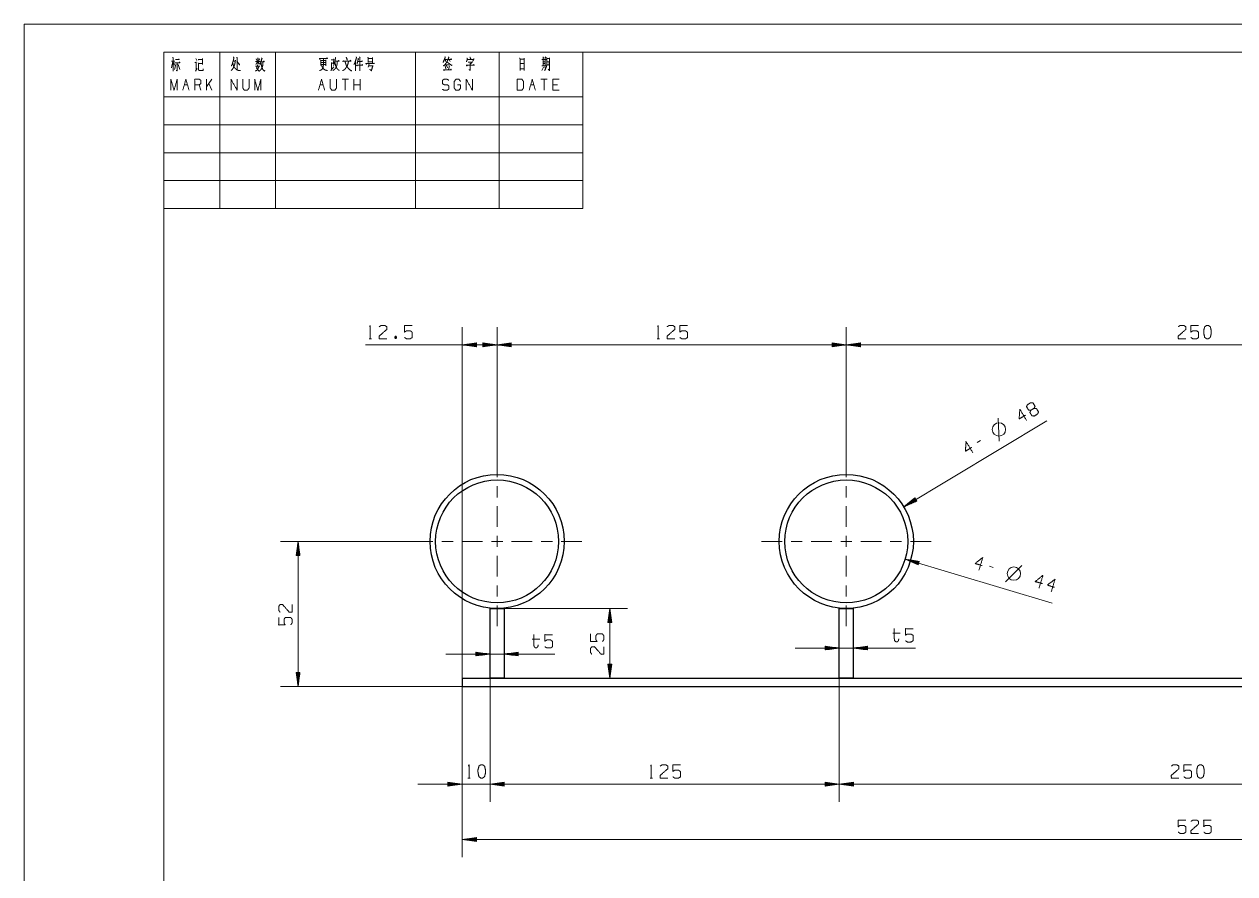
# Model space of a CAD drawing. Header units: millimetres. Extents: x 0 to 420, y 0 to 297.
# Drawn here: x 0 to 216.7, y 144.9 to 297 of the extents above; entities that cross this region are included whole.
import ezdxf

# ---------------------------------------------------------------- set-up
doc = ezdxf.new("R2010")
doc.units = ezdxf.units.MM
doc.layers.add('101', color=7, linetype='Continuous', true_color=0xffffff)

msp = doc.modelspace()

# ---------------------------------------------------------------- linework, layer by layer
at = {"layer": '101', "color": 133, "linetype": 'Continuous', "lineweight": 18}
for p, q in [((0, 297), (0, 0)), ((420, 297), (0, 297)), ((25, 292), (25, 264)), ((25, 292), (100, 292)), ((25, 292), (25, 5)), ((415, 292), (25, 292)), ((25, 292), (100, 292)), ((25, 292), (100, 292)), ((35, 292), (35, 264)), ((45, 292), (45, 264)), ((70, 292), (70, 264)), ((85, 292), (85, 264)), ((100, 292), (100, 264)), ((25, 284), (100, 284)), ((25, 279), (100, 279)), ((25, 274), (100, 274)), ((25, 269), (100, 269)), ((25, 264), (100, 264))]:
    msp.add_line(p, q, dxfattribs=at)
at = {"layer": '101', "color": 72, "linetype": 'Continuous', "lineweight": 18}
for p, q in [((26.36, 290.36), (26.98, 290.36)), ((30.74, 290.88), (30.87, 290.49)), ((37.42, 290.41), (37.77, 290.41)), ((41.53, 290.78), (41.66, 290.49)), ((42.14, 290.82), (41.95, 290.49)), ((53.11, 290.49), (53.99, 290.49)), ((54.01, 290.63), (54.01, 289.56)), ((55.4, 290.82), (55.37, 289.89)), ((61.56, 290.86), (62.32, 290.86)), ((62.33, 291.05), (62.33, 290.09)), ((76.04, 290.67), (76.21, 290.34)), ((93.22, 291.13), (93.33, 290.98)), ((26.57, 290.3), (26.35, 289.18)), ((26.69, 290.14), (26.91, 289.66)), ((27.11, 289.78), (26.88, 288.91)), ((27.56, 289.76), (27.87, 288.87)), ((30.65, 288.62), (30.93, 289.08)), ((31.13, 290.07), (31.22, 289.97)), ((41.4, 289.47), (42.16, 289.47)), ((41.69, 290.2), (41.43, 289.78)), ((41.88, 290.18), (42.11, 289.91)), ((53.1, 289.76), (53.98, 289.76)), ((53.11, 290.14), (53.98, 290.14)), ((55, 290.16), (55, 288.89)), ((55.02, 290.01), (55.35, 290.01)), ((59.27, 290.28), (59.27, 288.65)), ((61.56, 290.28), (62.32, 290.28)), ((61.73, 289.91), (61.56, 289.33)), ((61.6, 289.56), (62.33, 289.56)), ((75.31, 289.52), (75.48, 289.02)), ((75.35, 289.72), (76.07, 289.72)), ((75.6, 289.62), (75.76, 289.2)), ((76.13, 289.56), (75.92, 288.89)), ((92.92, 289.33), (92.65, 288.71)), ((92.86, 289.95), (93.25, 289.95)), ((93.18, 289.37), (93.28, 289.04)), ((93.75, 288.94), (94, 288.69)), ((28.66, 286.17), (29.22, 286.17)), ((31.62, 285.18), (31.34, 286.17)), ((33.59, 287.14), (32.63, 285.78)), ((32.63, 285.18), (32.63, 287.14)), ((33.59, 285.18), (33.04, 286.36)), ((52.94, 286.17), (53.49, 286.17)), ((58.02, 287.14), (56.9, 287.14)), ((57.46, 287.14), (57.46, 285.18)), ((59.02, 285.18), (59.02, 287.14)), ((60.14, 286.17), (59.02, 286.17)), ((60.14, 285.18), (60.14, 287.14)), ((90.65, 286.17), (91.2, 286.17)), ((93.6, 287.14), (92.49, 287.14)), ((93.05, 287.14), (93.05, 285.18)), ((95.45, 286.17), (94.61, 286.17)), ((61.73, 240.69), (62.15, 240.69)), ((66.4, 241.14), (66.56, 240.71)), ((113.27, 240.69), (113.69, 240.69)), ((174.51, 222.34), (174.34, 226.5)), ((171.13, 222.45), (170.55, 222.11)), ((173.4, 199.75), (172.76, 199.95)), ((175.6, 197.18), (178.56, 200.1)), ((90.93, 186.91), (92.26, 186.91)), ((155.46, 187.98), (156.78, 187.98)), ((79.4, 162.04), (79.83, 162.04)), ((112.02, 162.04), (112.44, 162.04))]:
    msp.add_line(p, q, dxfattribs=at)
at = {"layer": '101', "color": 22, "linetype": 'Continuous', "lineweight": 18}
for p, q in [((78.38, 179.91), (78.38, 242.77)), ((84.63, 219.59), (84.63, 242.77)), ((84.63, 219.59), (84.63, 242.77)), ((147.13, 219.59), (147.13, 242.77)), ((147.13, 219.59), (147.13, 242.77)), ((84.63, 239.6), (61.09, 239.6)), ((80.92, 239.93), (78.38, 239.6)), ((78.38, 239.6), (80.92, 239.26)), ((80.92, 239.62), (78.58, 239.62)), ((80.92, 239.57), (78.58, 239.57)), ((80.92, 239.67), (78.96, 239.67)), ((80.92, 239.52), (78.96, 239.52)), ((80.92, 239.72), (79.35, 239.72)), ((80.92, 239.47), (79.35, 239.47)), ((80.92, 239.77), (79.74, 239.77)), ((80.92, 239.42), (79.74, 239.42)), ((80.92, 239.83), (80.12, 239.83)), ((80.92, 239.37), (80.12, 239.37)), ((80.92, 239.88), (80.51, 239.88)), ((80.92, 239.32), (80.51, 239.32)), ((80.92, 239.93), (80.89, 239.93)), ((80.92, 239.93), (80.89, 239.93)), ((80.92, 239.27), (80.89, 239.27)), ((80.92, 239.27), (80.89, 239.27)), ((80.92, 239.26), (80.92, 239.93)), ((84.63, 239.6), (82.09, 239.93)), ((82.09, 239.93), (82.13, 239.93)), ((82.09, 239.93), (82.09, 239.26)), ((82.09, 239.93), (82.13, 239.93)), ((82.09, 239.88), (82.51, 239.88)), ((82.09, 239.83), (82.9, 239.83)), ((82.09, 239.77), (83.28, 239.77)), ((82.09, 239.72), (83.67, 239.72)), ((82.09, 239.67), (84.06, 239.67)), ((82.09, 239.62), (84.44, 239.62)), ((82.09, 239.26), (84.63, 239.6)), ((82.09, 239.57), (84.44, 239.57)), ((82.09, 239.52), (84.06, 239.52)), ((82.09, 239.47), (83.67, 239.47)), ((82.09, 239.42), (83.28, 239.42)), ((82.09, 239.37), (82.9, 239.37)), ((82.09, 239.32), (82.51, 239.32)), ((82.09, 239.27), (82.13, 239.27)), ((82.09, 239.27), (82.13, 239.27)), ((87.17, 239.93), (84.63, 239.6)), ((84.63, 239.6), (87.17, 239.26)), ((84.63, 239.6), (147.13, 239.6)), ((87.17, 239.62), (84.83, 239.62)), ((87.17, 239.57), (84.83, 239.57)), ((87.17, 239.67), (85.21, 239.67)), ((87.17, 239.52), (85.21, 239.52)), ((87.17, 239.72), (85.6, 239.72)), ((87.17, 239.47), (85.6, 239.47)), ((87.17, 239.77), (85.99, 239.77)), ((87.17, 239.42), (85.99, 239.42)), ((87.17, 239.83), (86.37, 239.83)), ((87.17, 239.37), (86.37, 239.37)), ((87.17, 239.88), (86.76, 239.88)), ((87.17, 239.32), (86.76, 239.32)), ((87.17, 239.93), (87.14, 239.93)), ((87.17, 239.93), (87.14, 239.93)), ((87.17, 239.27), (87.14, 239.27)), ((87.17, 239.27), (87.14, 239.27)), ((87.17, 239.26), (87.17, 239.93)), ((144.59, 239.93), (144.59, 239.26)), ((144.59, 239.93), (144.63, 239.93)), ((144.59, 239.93), (144.63, 239.93)), ((147.13, 239.6), (144.59, 239.93)), ((144.59, 239.88), (145.01, 239.88)), ((144.59, 239.83), (145.4, 239.83)), ((144.59, 239.77), (145.78, 239.77)), ((144.59, 239.72), (146.17, 239.72)), ((144.59, 239.67), (146.56, 239.67)), ((144.59, 239.62), (146.94, 239.62)), ((144.59, 239.26), (147.13, 239.6)), ((144.59, 239.57), (146.94, 239.57)), ((144.59, 239.52), (146.56, 239.52)), ((144.59, 239.47), (146.17, 239.47)), ((144.59, 239.42), (145.78, 239.42)), ((144.59, 239.37), (145.4, 239.37)), ((144.59, 239.32), (145.01, 239.32)), ((144.59, 239.27), (144.63, 239.27)), ((144.59, 239.27), (144.63, 239.27)), ((149.67, 239.93), (147.13, 239.6)), ((147.13, 239.6), (272.13, 239.6)), ((147.13, 239.6), (149.67, 239.26)), ((149.67, 239.62), (147.33, 239.62)), ((149.67, 239.57), (147.33, 239.57)), ((149.67, 239.67), (147.71, 239.67)), ((149.67, 239.52), (147.71, 239.52)), ((149.67, 239.72), (148.1, 239.72)), ((149.67, 239.47), (148.1, 239.47)), ((149.67, 239.77), (148.49, 239.77)), ((149.67, 239.42), (148.49, 239.42)), ((149.67, 239.83), (148.87, 239.83)), ((149.67, 239.37), (148.87, 239.37)), ((149.67, 239.88), (149.26, 239.88)), ((149.67, 239.32), (149.26, 239.32)), ((149.67, 239.93), (149.64, 239.93)), ((149.67, 239.93), (149.64, 239.93)), ((149.67, 239.27), (149.64, 239.27)), ((149.67, 239.27), (149.64, 239.27)), ((149.67, 239.26), (149.67, 239.93)), ((157.42, 210.6), (183, 225.99)), ((159.42, 212.2), (157.42, 210.6)), ((157.42, 210.6), (159.77, 211.62)), ((159.58, 211.93), (157.57, 210.72)), ((159.61, 211.89), (157.6, 210.68)), ((159.55, 211.97), (157.87, 210.96)), ((159.63, 211.84), (157.95, 210.83)), ((159.53, 212.02), (158.18, 211.21)), ((159.66, 211.8), (158.31, 210.99)), ((159.5, 212.06), (158.48, 211.45)), ((159.69, 211.76), (158.67, 211.14)), ((159.48, 212.1), (158.79, 211.69)), ((159.71, 211.71), (159.02, 211.3)), ((159.45, 212.15), (159.09, 211.93)), ((159.74, 211.67), (159.38, 211.45)), ((159.42, 212.19), (159.4, 212.18)), ((159.42, 212.19), (159.4, 212.18)), ((159.77, 211.62), (159.42, 212.2)), ((159.76, 211.63), (159.74, 211.61)), ((159.76, 211.63), (159.74, 211.61)), ((69.46, 204.41), (45.84, 204.41)), ((49.02, 204.41), (48.69, 201.87)), ((48.94, 201.87), (48.94, 203.83)), ((48.99, 201.87), (48.99, 204.22)), ((49.02, 178.41), (49.02, 204.41)), ((49.35, 201.87), (49.02, 204.41)), ((49.05, 201.87), (49.05, 204.22)), ((49.1, 201.87), (49.1, 203.83)), ((48.69, 201.87), (48.69, 201.9)), ((48.69, 201.87), (48.69, 201.9)), ((48.69, 201.87), (49.35, 201.87)), ((48.74, 201.87), (48.74, 202.29)), ((48.79, 201.87), (48.79, 202.68)), ((48.84, 201.87), (48.84, 203.06)), ((48.89, 201.87), (48.89, 203.45)), ((49.15, 201.87), (49.15, 203.45)), ((49.2, 201.87), (49.2, 203.06)), ((49.25, 201.87), (49.25, 202.68)), ((49.3, 201.87), (49.3, 202.29)), ((49.35, 201.87), (49.35, 201.9)), ((49.35, 201.87), (49.35, 201.9)), ((157.67, 201.25), (160.01, 200.2)), ((160.2, 200.84), (157.67, 201.25)), ((157.67, 201.25), (184, 193.35)), ((160.1, 200.5), (157.85, 201.17)), ((160.11, 200.55), (157.86, 201.22)), ((160.08, 200.45), (158.2, 201.01)), ((160.13, 200.59), (158.25, 201.16)), ((160.07, 200.4), (158.56, 200.85)), ((160.14, 200.64), (158.63, 201.1)), ((160.05, 200.35), (158.91, 200.69)), ((160.15, 200.69), (159.02, 201.03)), ((160.04, 200.3), (159.27, 200.53)), ((160.17, 200.74), (159.4, 200.97)), ((160.02, 200.25), (159.62, 200.37)), ((160.18, 200.79), (159.78, 200.91)), ((160.01, 200.2), (159.98, 200.21)), ((160.01, 200.2), (159.98, 200.21)), ((160.01, 200.2), (160.2, 200.84)), ((160.2, 200.84), (160.17, 200.85)), ((160.2, 200.84), (160.17, 200.85)), ((85.88, 192.41), (107.99, 192.41)), ((104.82, 192.41), (104.48, 189.87)), ((104.59, 189.87), (104.59, 190.68)), ((104.64, 189.87), (104.64, 191.06)), ((104.69, 189.87), (104.69, 191.45)), ((104.74, 189.87), (104.74, 191.83)), ((104.79, 189.87), (104.79, 192.22)), ((104.82, 179.91), (104.82, 192.41)), ((105.15, 189.87), (104.82, 192.41)), ((104.84, 189.87), (104.84, 192.22)), ((104.89, 189.87), (104.89, 191.83)), ((104.94, 189.87), (104.94, 191.45)), ((104.99, 189.87), (104.99, 191.06)), ((105.04, 189.87), (105.04, 190.68)), ((104.48, 189.87), (105.15, 189.87)), ((104.49, 189.87), (104.49, 189.9)), ((104.49, 189.87), (104.49, 189.9)), ((104.54, 189.87), (104.54, 190.29)), ((105.09, 189.87), (105.09, 190.29)), ((105.15, 189.87), (105.15, 189.9)), ((105.15, 189.87), (105.15, 189.9)), ((94.99, 184.25), (75.45, 184.25)), ((80.84, 184.58), (80.84, 183.91)), ((80.84, 184.58), (80.88, 184.58)), ((83.38, 184.25), (80.84, 184.58)), ((80.84, 184.58), (80.88, 184.58)), ((80.84, 184.53), (81.26, 184.53)), ((80.84, 184.47), (81.65, 184.47)), ((80.84, 184.42), (82.03, 184.42)), ((80.84, 184.37), (82.42, 184.37)), ((80.84, 184.32), (82.81, 184.32)), ((80.84, 184.27), (83.19, 184.27)), ((80.84, 183.91), (83.38, 184.25)), ((80.84, 184.22), (83.19, 184.22)), ((80.84, 184.17), (82.81, 184.17)), ((88.42, 184.58), (85.88, 184.25)), ((85.88, 184.25), (88.42, 183.91)), ((88.42, 184.27), (86.08, 184.27)), ((88.42, 184.22), (86.08, 184.22)), ((88.42, 184.32), (86.46, 184.32)), ((88.42, 184.17), (86.46, 184.17)), ((88.42, 184.37), (86.85, 184.37)), ((88.42, 184.42), (87.24, 184.42)), ((88.42, 184.47), (87.62, 184.47)), ((88.42, 184.53), (88.01, 184.53)), ((88.42, 184.58), (88.39, 184.58)), ((88.42, 184.58), (88.39, 184.58)), ((88.42, 183.91), (88.42, 184.58)), ((159.52, 185.31), (137.95, 185.31)), ((143.34, 185.64), (143.38, 185.64)), ((143.34, 185.64), (143.38, 185.64)), ((143.34, 185.64), (143.34, 184.97)), ((145.88, 185.31), (143.34, 185.64)), ((143.34, 185.59), (143.76, 185.59)), ((143.34, 185.54), (144.15, 185.54)), ((143.34, 185.49), (144.53, 185.49)), ((143.34, 185.44), (144.92, 185.44)), ((143.34, 185.39), (145.31, 185.39)), ((143.34, 185.33), (145.69, 185.33)), ((143.34, 184.97), (145.88, 185.31)), ((143.34, 185.28), (145.69, 185.28)), ((143.34, 185.23), (145.31, 185.23)), ((143.34, 185.18), (144.92, 185.18)), ((143.34, 185.13), (144.53, 185.13)), ((143.34, 185.08), (144.15, 185.08)), ((143.34, 185.03), (143.76, 185.03)), ((143.34, 184.98), (143.38, 184.98)), ((143.34, 184.98), (143.38, 184.98)), ((150.92, 185.64), (148.38, 185.31)), ((148.38, 185.31), (150.92, 184.97)), ((150.92, 185.33), (148.58, 185.33)), ((150.92, 185.28), (148.58, 185.28)), ((150.92, 185.39), (148.96, 185.39)), ((150.92, 185.23), (148.96, 185.23)), ((150.92, 185.44), (149.35, 185.44)), ((150.92, 185.18), (149.35, 185.18)), ((150.92, 185.49), (149.74, 185.49)), ((150.92, 185.13), (149.74, 185.13)), ((150.92, 185.54), (150.12, 185.54)), ((150.92, 185.08), (150.12, 185.08)), ((150.92, 185.59), (150.51, 185.59)), ((150.92, 185.03), (150.51, 185.03)), ((150.92, 185.64), (150.89, 185.64)), ((150.92, 185.64), (150.89, 185.64)), ((150.92, 184.98), (150.89, 184.98)), ((150.92, 184.98), (150.89, 184.98)), ((150.92, 184.97), (150.92, 185.64)), ((80.84, 184.12), (82.42, 184.12)), ((80.84, 184.07), (82.03, 184.07)), ((80.84, 184.02), (81.65, 184.02)), ((80.84, 183.97), (81.26, 183.97)), ((80.84, 183.92), (80.88, 183.92)), ((80.84, 183.92), (80.88, 183.92)), ((88.42, 184.12), (86.85, 184.12)), ((88.42, 184.07), (87.24, 184.07)), ((88.42, 184.02), (87.62, 184.02)), ((88.42, 183.97), (88.01, 183.97)), ((88.42, 183.92), (88.39, 183.92)), ((88.42, 183.92), (88.39, 183.92)), ((105.15, 182.45), (104.48, 182.45)), ((104.48, 182.45), (104.82, 179.91)), ((104.49, 182.45), (104.49, 182.42)), ((104.49, 182.45), (104.49, 182.42)), ((104.54, 182.45), (104.54, 182.03)), ((104.59, 182.45), (104.59, 181.65)), ((104.64, 182.45), (104.64, 181.26)), ((104.69, 182.45), (104.69, 180.88)), ((104.74, 182.45), (104.74, 180.49)), ((104.79, 182.45), (104.79, 180.11)), ((104.82, 179.91), (105.15, 182.45)), ((104.84, 182.45), (104.84, 180.11)), ((104.89, 182.45), (104.89, 180.49)), ((104.94, 182.45), (104.94, 180.88)), ((104.99, 182.45), (104.99, 181.26)), ((105.04, 182.45), (105.04, 181.65)), ((105.09, 182.45), (105.09, 182.03)), ((105.15, 182.45), (105.15, 182.42)), ((105.15, 182.45), (105.15, 182.42)), ((48.69, 180.95), (49.02, 178.41)), ((49.35, 180.95), (48.69, 180.95)), ((48.69, 180.95), (48.69, 180.92)), ((48.69, 180.95), (48.69, 180.92)), ((48.74, 180.95), (48.74, 180.53)), ((48.79, 180.95), (48.79, 180.15)), ((48.84, 180.95), (48.84, 179.76)), ((48.89, 180.95), (48.89, 179.38)), ((48.94, 180.95), (48.94, 178.99)), ((48.99, 180.95), (48.99, 178.61)), ((49.02, 178.41), (49.35, 180.95)), ((49.05, 180.95), (49.05, 178.61)), ((49.1, 180.95), (49.1, 178.99)), ((49.15, 180.95), (49.15, 179.38)), ((49.2, 180.95), (49.2, 179.76)), ((49.25, 180.95), (49.25, 180.15)), ((49.3, 180.95), (49.3, 180.53)), ((49.35, 180.95), (49.35, 180.92)), ((49.35, 180.95), (49.35, 180.92)), ((83.38, 179.91), (83.38, 157.77)), ((83.38, 179.91), (83.38, 157.77)), ((85.88, 179.91), (107.99, 179.91)), ((145.88, 179.91), (145.88, 157.77)), ((145.88, 179.91), (145.88, 157.77)), ((78.38, 178.41), (45.84, 178.41)), ((78.38, 178.41), (78.38, 147.87)), ((78.38, 178.41), (78.38, 157.77)), ((70.45, 160.94), (91.32, 160.94)), ((75.84, 161.28), (75.84, 160.61)), ((78.38, 160.94), (75.84, 161.28)), ((75.84, 161.27), (75.88, 161.27)), ((75.84, 161.27), (75.88, 161.27)), ((75.84, 161.22), (76.26, 161.22)), ((75.84, 161.17), (76.65, 161.17)), ((75.84, 161.12), (77.03, 161.12)), ((75.84, 161.07), (77.42, 161.07)), ((75.84, 161.02), (77.81, 161.02)), ((75.84, 160.97), (78.19, 160.97)), ((75.84, 160.61), (78.38, 160.94)), ((75.84, 160.92), (78.19, 160.92)), ((75.84, 160.87), (77.81, 160.87)), ((75.84, 160.82), (77.42, 160.82)), ((75.84, 160.77), (77.03, 160.77)), ((75.84, 160.72), (76.65, 160.72)), ((75.84, 160.66), (76.26, 160.66)), ((75.84, 160.61), (75.88, 160.61)), ((75.84, 160.61), (75.88, 160.61)), ((85.92, 161.28), (83.38, 160.94)), ((85.92, 161.28), (83.38, 160.94)), ((83.38, 160.94), (85.92, 160.61)), ((145.88, 160.94), (83.38, 160.94)), ((83.38, 160.94), (85.92, 160.61)), ((85.92, 160.97), (83.58, 160.97)), ((85.92, 160.97), (83.58, 160.97)), ((85.92, 160.92), (83.58, 160.92)), ((85.92, 160.92), (83.58, 160.92)), ((85.92, 161.02), (83.96, 161.02)), ((85.92, 161.02), (83.96, 161.02)), ((85.92, 160.87), (83.96, 160.87)), ((85.92, 160.87), (83.96, 160.87)), ((85.92, 161.07), (84.35, 161.07)), ((85.92, 161.07), (84.35, 161.07)), ((85.92, 160.82), (84.35, 160.82)), ((85.92, 160.82), (84.35, 160.82)), ((85.92, 161.12), (84.74, 161.12)), ((85.92, 161.12), (84.74, 161.12)), ((85.92, 160.77), (84.74, 160.77)), ((85.92, 160.77), (84.74, 160.77)), ((85.92, 161.17), (85.12, 161.17)), ((85.92, 161.17), (85.12, 161.17)), ((85.92, 160.72), (85.12, 160.72)), ((85.92, 160.72), (85.12, 160.72)), ((85.92, 161.22), (85.51, 161.22)), ((85.92, 161.22), (85.51, 161.22)), ((85.92, 160.66), (85.51, 160.66)), ((85.92, 160.66), (85.51, 160.66)), ((85.92, 161.27), (85.89, 161.27)), ((85.92, 161.27), (85.89, 161.27)), ((85.92, 161.27), (85.89, 161.27)), ((85.92, 161.27), (85.89, 161.27)), ((85.92, 160.61), (85.89, 160.61)), ((85.92, 160.61), (85.89, 160.61)), ((85.92, 160.61), (85.89, 160.61)), ((85.92, 160.61), (85.89, 160.61)), ((85.92, 160.61), (85.92, 161.28)), ((85.92, 160.61), (85.92, 161.28)), ((143.34, 161.28), (143.34, 160.61)), ((145.88, 160.94), (143.34, 161.28)), ((143.34, 161.27), (143.38, 161.27)), ((143.34, 161.27), (143.38, 161.27)), ((143.34, 161.22), (143.76, 161.22)), ((143.34, 161.17), (144.15, 161.17)), ((143.34, 161.12), (144.53, 161.12)), ((143.34, 161.07), (144.92, 161.07)), ((143.34, 161.02), (145.31, 161.02)), ((143.34, 160.97), (145.69, 160.97)), ((143.34, 160.61), (145.88, 160.94)), ((143.34, 160.92), (145.69, 160.92)), ((143.34, 160.87), (145.31, 160.87)), ((143.34, 160.82), (144.92, 160.82)), ((143.34, 160.77), (144.53, 160.77)), ((143.34, 160.72), (144.15, 160.72)), ((143.34, 160.66), (143.76, 160.66)), ((143.34, 160.61), (143.38, 160.61)), ((143.34, 160.61), (143.38, 160.61)), ((148.42, 161.28), (145.88, 160.94)), ((145.88, 160.94), (148.42, 160.61)), ((270.88, 160.94), (145.88, 160.94)), ((148.42, 160.97), (146.08, 160.97)), ((148.42, 160.92), (146.08, 160.92)), ((148.42, 161.02), (146.46, 161.02)), ((148.42, 160.87), (146.46, 160.87)), ((148.42, 161.07), (146.85, 161.07)), ((148.42, 160.82), (146.85, 160.82)), ((148.42, 161.12), (147.24, 161.12)), ((148.42, 160.77), (147.24, 160.77)), ((148.42, 161.17), (147.62, 161.17)), ((148.42, 160.72), (147.62, 160.72)), ((148.42, 161.22), (148.01, 161.22)), ((148.42, 160.66), (148.01, 160.66)), ((148.42, 161.27), (148.39, 161.27)), ((148.42, 161.27), (148.39, 161.27)), ((148.42, 160.61), (148.39, 160.61)), ((148.42, 160.61), (148.39, 160.61)), ((148.42, 160.61), (148.42, 161.28)), ((80.92, 151.38), (78.38, 151.05)), ((78.38, 151.05), (340.89, 151.05)), ((78.38, 151.05), (80.92, 150.71)), ((80.92, 151.07), (78.58, 151.07)), ((80.92, 151.02), (78.58, 151.02)), ((80.92, 151.12), (78.96, 151.12)), ((80.92, 150.97), (78.96, 150.97)), ((80.92, 151.18), (79.35, 151.18)), ((80.92, 150.92), (79.35, 150.92)), ((80.92, 151.23), (79.74, 151.23)), ((80.92, 150.87), (79.74, 150.87)), ((80.92, 151.28), (80.12, 151.28)), ((80.92, 150.82), (80.12, 150.82)), ((80.92, 151.33), (80.51, 151.33)), ((80.92, 150.77), (80.51, 150.77)), ((80.92, 151.38), (80.89, 151.38)), ((80.92, 151.38), (80.89, 151.38)), ((80.92, 150.72), (80.89, 150.72)), ((80.92, 150.72), (80.89, 150.72)), ((80.92, 150.71), (80.92, 151.38))]:
    msp.add_line(p, q, dxfattribs=at)
at = {"layer": '101', "color": 151, "linetype": 'Continuous', "lineweight": 18}
for p, q in [((84.63, 215.89), (84.63, 219.59)), ((147.13, 215.89), (147.13, 219.59)), ((84.63, 212.29), (84.63, 214.3)), ((147.13, 212.29), (147.13, 214.3)), ((84.63, 207), (84.63, 210.7)), ((147.13, 207), (147.13, 210.7)), ((73.16, 204.41), (69.46, 204.41)), ((76.76, 204.41), (74.75, 204.41)), ((82.04, 204.41), (78.34, 204.41)), ((83.63, 204.41), (85.64, 204.41)), ((84.63, 203.41), (84.63, 205.42)), ((87.23, 204.41), (90.93, 204.41)), ((92.51, 204.41), (94.52, 204.41)), ((96.11, 204.41), (99.81, 204.41)), ((135.66, 204.41), (131.96, 204.41)), ((139.26, 204.41), (137.25, 204.41)), ((144.54, 204.41), (140.84, 204.41)), ((146.13, 204.41), (148.14, 204.41)), ((147.13, 203.41), (147.13, 205.42)), ((149.73, 204.41), (153.43, 204.41)), ((155.01, 204.41), (157.02, 204.41)), ((158.61, 204.41), (162.31, 204.41)), ((84.63, 201.82), (84.63, 198.12)), ((147.13, 201.82), (147.13, 198.12)), ((84.63, 196.53), (84.63, 194.53)), ((147.13, 196.53), (147.13, 194.53)), ((84.63, 192.94), (84.63, 189.24)), ((147.13, 192.94), (147.13, 189.24))]:
    msp.add_line(p, q, dxfattribs=at)
at = {"layer": '101', "color": 163, "linetype": 'Continuous', "lineweight": 25}
for p, q in [((83.38, 192.41), (85.88, 192.41)), ((83.38, 179.91), (83.38, 192.41)), ((85.88, 192.41), (85.88, 179.91)), ((145.88, 192.41), (148.38, 192.41)), ((145.88, 179.91), (145.88, 192.41)), ((148.38, 192.41), (148.38, 179.91)), ((78.38, 179.91), (340.89, 179.91)), ((78.38, 179.91), (78.38, 178.41)), ((85.88, 179.91), (83.38, 179.91)), ((148.38, 179.91), (145.88, 179.91)), ((78.38, 178.41), (340.89, 178.41))]:
    msp.add_line(p, q, dxfattribs=at)
at = {"layer": '101', "color": 72, "linetype": 'Continuous', "lineweight": 18}
for centre in [(174.45, 224.45), (177.12, 198.64)]:
    msp.add_circle(centre, 1.2, dxfattribs=at)
at = {"layer": '101', "color": 163, "linetype": 'Continuous', "lineweight": 25}
for centre, radius in [((84.63, 204.41), 12), ((84.63, 204.41), 11), ((147.13, 204.41), 12), ((147.13, 204.41), 11)]:
    msp.add_circle(centre, radius, dxfattribs=at)
at = {"layer": '101', "color": 72, "linetype": 'Continuous', "lineweight": 18}
for points, knots in [([(26.57, 291.07), (26.67, 290.94), (26.67, 288.6)], [0, 0, 0.064393, 1, 1]), ([(27.1, 290.69), (27.73, 290.69), (27.68, 290.82), (27.64, 290.74)], [0, 0, 0.736257, 0.890366, 1, 1]), ([(31.28, 290.69), (31.21, 290.63), (31.15, 290.69), (31.88, 290.69), (31.88, 290.88), (31.88, 289.78), (31.88, 289.97), (31.22, 289.97), (31.22, 288.83), (31.24, 288.75), (31.35, 288.71), (32.04, 288.71), (32.04, 289.02)], [0, 0, 0.017819, 0.033666, 0.169515, 0.204099, 0.407776, 0.442364, 0.564628, 0.775991, 0.791603, 0.814658, 0.942357, 1, 1]), ([(37.8, 290.55), (37.71, 289.95), (37.65, 289.76), (37.62, 289.62), (37.53, 289.47), (37.46, 289.31), (37.42, 289.18), (37.31, 289.02), (37.23, 288.89), (37.04, 288.71)], [0, 0, 0.296659, 0.392137, 0.46442, 0.547267, 0.635799, 0.700206, 0.795426, 0.869797, 1, 1]), ([(37.46, 291.13), (37.53, 290.94), (37.46, 290.67), (37.43, 290.53), (37.37, 290.34), (37.31, 290.14), (37.26, 289.95), (37.21, 289.78), (37.14, 289.66), (37.05, 289.52)], [0, 0, 0.116545, 0.278927, 0.365002, 0.478708, 0.603961, 0.717668, 0.817418, 0.901357, 1, 1]), ([(38.05, 291.11), (38.1, 290.96), (38.1, 288.87)], [0, 0, 0.06955, 1, 1]), ([(38.08, 290.38), (38.56, 289.72), (38.56, 289.91)], [0, 0, 0.814818, 1, 1]), ([(41.73, 290.94), (41.86, 290.88), (41.81, 290.92), (41.81, 289.76), (41.81, 290.3), (41.4, 290.3), (42.22, 290.3)], [0, 0, 0.046318, 0.069123, 0.437816, 0.608997, 0.739331, 1, 1]), ([(42.46, 290.96), (42.6, 290.82), (42.55, 290.86), (42.22, 289.8)], [0, 0, 0.143537, 0.187773, 1, 1]), ([(42.44, 290.28), (42.93, 290.28), (42.9, 290.45), (42.85, 290.34)], [0, 0, 0.634119, 0.848445, 1, 1]), ([(52.91, 290.86), (52.88, 290.76), (52.79, 290.88), (54.27, 290.88), (54.2, 290.98), (54.14, 290.88)], [0, 0, 0.054227, 0.130909, 0.87613, 0.940043, 1, 1]), ([(53.57, 290.88), (53.57, 289.72), (53.52, 289.58), (53.51, 289.41), (53.45, 289.2), (53.38, 289.04), (53.29, 288.91), (53.16, 288.81), (53.03, 288.75), (52.82, 288.73)], [0, 0, 0.455623, 0.515134, 0.580482, 0.665033, 0.736192, 0.79598, 0.861823, 0.919058, 1, 1]), ([(53.01, 290.63), (53.1, 290.49), (53.1, 289.58)], [0, 0, 0.156848, 1, 1]), ([(55.06, 290.65), (54.99, 290.57), (54.93, 290.65), (55.37, 290.65)], [0, 0, 0.169755, 0.325542, 1, 1]), ([(56.04, 290.36), (56.03, 290.16), (56, 289.95), (55.97, 289.72), (55.91, 289.52), (55.84, 289.33), (55.75, 289.18), (55.65, 289.02), (55.54, 288.91), (55.41, 288.81), (55.21, 288.71)], [0, 0, 0.105429, 0.211651, 0.328282, 0.437572, 0.539265, 0.625346, 0.724284, 0.79827, 0.883378, 1, 1]), ([(55.67, 291.05), (55.72, 290.96), (55.63, 290.41), (55.51, 289.99), (55.47, 289.85), (55.35, 289.62)], [0, 0, 0.062603, 0.440485, 0.727862, 0.828992, 1, 1]), ([(55.67, 290.38), (56.38, 290.38), (56.29, 290.49), (56.17, 290.36)], [0, 0, 0.696293, 0.830826, 1, 1]), ([(57.14, 290.45), (57.05, 290.34), (57.01, 290.38), (58.48, 290.38), (58.38, 290.55), (58.28, 290.41)], [0, 0, 0.066333, 0.095822, 0.818123, 0.913284, 1, 1]), ([(58.04, 290.41), (57.97, 290.01), (57.83, 289.6), (57.56, 289.16), (57.33, 288.87), (56.99, 288.69)], [0, 0, 0.190069, 0.398701, 0.640199, 0.817216, 1, 1]), ([(57.64, 291.07), (57.81, 290.65), (57.83, 290.76), (57.75, 290.55)], [0, 0, 0.581176, 0.716263, 1, 1]), ([(59.43, 291.13), (59.46, 290.98), (59.26, 290.34), (59.19, 290.09), (59.1, 289.95), (59, 289.76)], [0, 0, 0.101083, 0.561706, 0.738774, 0.854629, 1, 1]), ([(59.74, 290.92), (59.84, 290.69), (59.79, 290.78), (59.58, 289.91)], [0, 0, 0.200658, 0.282145, 1, 1]), ([(59.68, 290.3), (60.5, 290.3), (60.44, 290.45), (60.37, 290.3)], [0, 0, 0.720068, 0.857376, 1, 1]), ([(60.01, 291.13), (60.12, 290.98), (60.06, 291.05), (60.06, 288.65)], [0, 0, 0.069697, 0.101625, 1, 1]), ([(61.5, 291.07), (61.57, 290.98), (61.57, 290.14)], [0, 0, 0.115189, 1, 1]), ([(75.94, 291.15), (76.05, 291.03), (76.01, 291.05), (75.72, 290.38), (75.58, 290.14), (75.44, 289.95), (75.28, 289.72), (74.96, 289.52)], [0, 0, 0.080396, 0.103261, 0.444362, 0.576789, 0.688375, 0.819716, 1, 1]), ([(75.29, 291.17), (75.39, 291.03), (75.37, 291.07), (74.97, 290.16), (75.2, 290.69), (75.72, 290.69), (75.31, 290.69), (75.45, 290.34)], [0, 0, 0.057042, 0.07334, 0.392466, 0.581127, 0.745774, 0.87749, 1, 1]), ([(75.89, 290.69), (76.48, 290.69), (76.4, 290.84), (76.33, 290.74)], [0, 0, 0.669422, 0.855054, 1, 1]), ([(79.24, 290.92), (79.36, 290.69), (79.33, 290.78), (79.15, 290.28)], [0, 0, 0.294025, 0.394866, 1, 1]), ([(79.32, 290.67), (80.43, 290.67), (80.5, 290.84), (80.28, 290.36)], [0, 0, 0.611939, 0.711554, 1, 1]), ([(79.77, 291.11), (79.89, 290.82), (79.93, 290.86), (79.89, 290.76)], [0, 0, 0.644011, 0.768354, 1, 1]), ([(88.67, 290.94), (88.75, 290.78), (88.75, 288.69), (88.75, 289.02), (89.45, 289.02), (89.45, 288.71), (89.45, 290.88), (89.45, 290.76), (88.76, 290.76), (88.76, 289.95), (89.46, 289.95)], [0, 0, 0.022322, 0.280074, 0.320905, 0.407511, 0.44579, 0.713751, 0.729062, 0.813864, 0.913394, 1, 1]), ([(92.86, 291.13), (92.97, 290.98), (92.9, 291.07), (92.9, 289.56), (92.62, 289.56), (93.47, 289.56), (93.25, 289.56), (93.25, 291.07), (93.25, 290.67), (92.64, 290.67), (93.43, 290.67), (93.25, 290.67), (93.25, 290.26), (92.87, 290.26)], [0, 0, 0.025061, 0.039924, 0.243199, 0.280605, 0.39479, 0.42432, 0.627595, 0.680502, 0.763188, 0.869498, 0.893122, 0.948813, 1, 1]), ([(93.49, 291.03), (93.53, 290.88), (93.53, 289.7), (93.47, 289.43), (93.34, 289.12), (93.25, 288.87), (93.14, 288.69)], [0, 0, 0.062372, 0.548434, 0.661879, 0.800828, 0.909362, 1, 1]), ([(93.53, 290.86), (94, 290.86), (94, 290.98), (94, 288.62), (94, 290.28), (93.56, 290.28), (93.97, 290.28), (93.97, 289.7), (93.56, 289.7)], [0, 0, 0.072646, 0.091913, 0.457973, 0.714856, 0.782961, 0.846526, 0.936435, 1, 1]), ([(26.92, 290.07), (27.87, 290.07), (27.81, 290.24), (27.74, 290.09)], [0, 0, 0.737857, 0.874089, 1, 1]), ([(27.36, 290.07), (27.36, 288.65), (27.2, 288.73)], [0, 0, 0.887515, 1, 1]), ([(30.55, 290.14), (30.8, 290.14), (30.8, 290.26), (30.8, 288.81)], [0, 0, 0.136549, 0.204721, 1, 1]), ([(37.31, 290.01), (37.37, 289.87), (37.42, 289.7), (37.45, 289.56), (37.59, 289.27), (37.67, 289.18), (37.87, 288.98), (37.99, 288.87), (38.13, 288.79), (38.34, 288.73), (38.53, 288.73), (38.68, 288.71)], [0, 0, 0.075191, 0.157626, 0.228751, 0.384956, 0.438117, 0.578248, 0.65344, 0.734339, 0.837348, 0.928887, 1, 1]), ([(42.01, 289.41), (41.89, 289.16), (41.82, 288.98), (41.69, 288.79), (41.56, 288.69), (41.34, 288.65)], [0, 0, 0.251055, 0.434029, 0.64262, 0.795766, 1, 1]), ([(41.76, 289.68), (41.59, 289.1), (42.03, 288.62)], [0, 0, 0.483237, 1, 1]), ([(42.73, 290.2), (42.73, 289.95), (42.7, 289.68), (42.63, 289.39), (42.51, 289.1), (42.38, 288.89), (42.23, 288.71), (42.03, 288.58)], [0, 0, 0.134106, 0.280228, 0.441583, 0.610314, 0.742762, 0.870657, 1, 1]), ([(42.38, 290.01), (42.42, 289.8), (42.46, 289.56), (42.55, 289.27), (42.67, 288.98), (42.8, 288.75), (42.99, 288.6), (43.04, 288.75)], [0, 0, 0.122124, 0.267694, 0.442444, 0.622807, 0.774615, 0.912625, 1, 1]), ([(53.22, 289.6), (53.29, 289.43), (53.38, 289.29), (53.48, 289.16), (53.55, 289.04), (53.63, 288.94), (53.76, 288.87), (53.9, 288.79), (54.07, 288.75), (54.26, 288.71)], [0, 0, 0.124249, 0.240531, 0.35103, 0.449957, 0.536949, 0.636896, 0.752292, 0.866372, 1, 1]), ([(55.03, 288.89), (54.94, 288.71), (54.88, 288.73), (55.41, 289.37)], [0, 0, 0.187521, 0.244051, 1, 1]), ([(55.62, 290.18), (55.65, 289.99), (55.69, 289.8), (55.72, 289.6), (55.81, 289.43), (55.88, 289.29), (55.95, 289.12), (56.06, 288.98), (56.2, 288.83), (56.39, 288.73)], [0, 0, 0.109654, 0.220947, 0.342501, 0.451483, 0.545868, 0.651144, 0.754315, 0.874064, 1, 1]), ([(57.42, 290.3), (57.49, 290.07), (57.66, 289.58), (57.94, 289.18), (58.25, 288.83), (58.53, 288.71), (58.59, 288.79), (58.48, 288.62)], [0, 0, 0.103286, 0.330833, 0.538837, 0.740597, 0.872112, 0.915905, 1, 1]), ([(59.58, 289.66), (59.55, 289.52), (59.48, 289.66), (60.58, 289.66), (60.5, 289.78), (60.47, 289.68)], [0, 0, 0.08907, 0.186879, 0.848313, 0.935185, 1, 1]), ([(61.28, 289.91), (61.23, 289.85), (61.15, 289.95), (62.68, 289.95), (62.6, 290.01), (62.49, 289.91)], [0, 0, 0.038001, 0.105809, 0.873511, 0.927246, 1, 1]), ([(62.4, 289.62), (62.13, 288.65), (61.85, 288.94)], [0, 0, 0.71586, 1, 1]), ([(75.23, 288.81), (75.12, 288.71), (75.07, 288.81), (76.46, 288.81), (76.39, 288.94), (76.29, 288.79)], [0, 0, 0.078897, 0.135659, 0.837617, 0.910404, 1, 1]), ([(75.66, 290.26), (75.85, 290.09), (76.04, 289.97), (76.18, 289.87), (76.39, 289.7), (76.58, 289.68), (76.42, 289.6)], [0, 0, 0.194845, 0.370351, 0.508814, 0.712321, 0.860156, 1, 1]), ([(79.33, 289.68), (79.21, 289.52), (79.13, 289.66), (80.57, 289.66), (80.44, 289.76), (80.37, 289.68)], [0, 0, 0.096613, 0.17732, 0.867547, 0.947356, 1, 1]), ([(79.48, 290.2), (80.15, 290.2), (80.21, 290.26), (79.87, 289.89), (79.77, 289.97), (79.84, 289.89), (79.84, 288.73), (79.62, 288.87)], [0, 0, 0.230144, 0.259318, 0.430979, 0.476011, 0.513789, 0.910079, 1, 1]), ([(26.26, 285.18), (26.26, 287.14), (26.82, 285.18), (27.37, 287.14), (27.37, 285.18)], [0, 0, 0.245192, 0.5, 0.754808, 1, 1]), ([(30.51, 285.18), (30.51, 287.14), (31.34, 287.14), (31.62, 286.96), (31.62, 286.36), (31.34, 286.17), (30.51, 286.17)], [0, 0, 0.400952, 0.571035, 0.639278, 0.761676, 0.829917, 1, 1]), ([(37.01, 285.18), (37.01, 287.14), (38.12, 285.18), (38.12, 287.14)], [0, 0, 0.317574, 0.682426, 1, 1]), ([(39.13, 287.14), (39.13, 285.57), (39.39, 285.18), (39.95, 285.18), (40.24, 285.57), (40.24, 287.14)], [0, 0, 0.337152, 0.438599, 0.557781, 0.662848, 1, 1]), ([(41.25, 285.18), (41.25, 287.14), (41.81, 285.18), (42.36, 287.14), (42.36, 285.18)], [0, 0, 0.245192, 0.5, 0.754808, 1, 1]), ([(54.78, 287.14), (54.78, 285.57), (55.05, 285.18), (55.6, 285.18), (55.89, 285.57), (55.89, 287.14)], [0, 0, 0.337152, 0.438599, 0.557781, 0.662848, 1, 1]), ([(74.85, 285.36), (75.13, 285.18), (75.7, 285.18), (75.98, 285.39), (75.98, 285.97), (75.7, 286.17), (75.15, 286.17), (74.85, 286.36), (74.85, 286.96), (75.15, 287.14), (75.7, 287.14), (75.98, 286.96)], [0, 0, 0.068035, 0.184054, 0.254521, 0.372333, 0.442799, 0.555843, 0.626367, 0.748393, 0.81892, 0.931964, 1, 1]), ([(77.55, 286.17), (78.1, 286.17), (78.1, 285.57), (77.82, 285.18), (77.25, 285.18), (76.97, 285.57), (76.97, 286.75), (77.27, 287.14), (77.81, 287.14), (78.09, 286.75)], [0, 0, 0.103295, 0.214797, 0.304261, 0.410274, 0.499739, 0.718892, 0.809956, 0.910533, 1, 1]), ([(79.11, 285.18), (79.11, 287.14), (80.22, 285.18), (80.22, 287.14)], [0, 0, 0.317574, 0.682426, 1, 1]), ([(88.25, 285.18), (89.07, 285.18), (89.36, 285.57), (89.36, 286.75), (89.07, 287.14), (88.25, 287.14), (88.25, 285.18)], [0, 0, 0.142133, 0.227159, 0.431787, 0.516817, 0.65895, 1, 1]), ([(90.37, 285.18), (90.93, 287.14), (91.48, 285.18)], [0, 0, 0.5, 1, 1]), ([(95.73, 285.18), (94.61, 285.18), (94.61, 287.14), (95.73, 287.14)], [0, 0, 0.265389, 0.734611, 1, 1]), ([(61.8, 242.86), (61.94, 243.06), (61.94, 240.69)], [0, 0, 0.093492, 1, 1]), ([(63.54, 242.84), (63.86, 243.06), (64.55, 243.06), (64.89, 242.84), (64.89, 242.36), (63.53, 241.16), (63.54, 240.69), (64.89, 240.69)], [0, 0, 0.069692, 0.192977, 0.265273, 0.350228, 0.674739, 0.759753, 1, 1]), ([(68.08, 240.91), (68.42, 240.69), (69.1, 240.69), (69.44, 240.91), (69.44, 241.86), (69.1, 242.11), (68.42, 242.11), (68.08, 241.89), (68.08, 243.06), (69.44, 243.06)], [0, 0, 0.062228, 0.168343, 0.230571, 0.376815, 0.441266, 0.547381, 0.609609, 0.79049, 1, 1]), ([(113.34, 242.86), (113.48, 243.06), (113.48, 240.69)], [0, 0, 0.093491, 1, 1]), ([(115.08, 242.84), (115.4, 243.06), (116.09, 243.06), (116.43, 242.84), (116.43, 242.36), (115.06, 241.16), (115.08, 240.69), (116.43, 240.69)], [0, 0, 0.069692, 0.192977, 0.265273, 0.350228, 0.674739, 0.759753, 1, 1]), ([(117.34, 240.91), (117.68, 240.69), (118.37, 240.69), (118.7, 240.91), (118.7, 241.86), (118.37, 242.11), (117.68, 242.11), (117.34, 241.89), (117.34, 243.06), (118.7, 243.06)], [0, 0, 0.062228, 0.168343, 0.230571, 0.376815, 0.441266, 0.547381, 0.609609, 0.79049, 1, 1]), ([(206.56, 242.84), (206.87, 243.06), (207.56, 243.06), (207.9, 242.84), (207.9, 242.36), (206.54, 241.16), (206.56, 240.69), (207.9, 240.69)], [0, 0, 0.069694, 0.192978, 0.265273, 0.350228, 0.674739, 0.759753, 1, 1]), ([(208.81, 240.91), (209.15, 240.69), (209.84, 240.69), (210.18, 240.91), (210.18, 241.86), (209.84, 242.11), (209.15, 242.11), (208.81, 241.89), (208.81, 243.06), (210.18, 243.06)], [0, 0, 0.062229, 0.168343, 0.230572, 0.376815, 0.441266, 0.54738, 0.609609, 0.790489, 1, 1]), ([(211.94, 240.69), (212.28, 240.94), (212.45, 241.64), (212.45, 242.11), (212.28, 242.84), (211.94, 243.06), (211.6, 243.06), (211.27, 242.84), (211.09, 242.11), (211.11, 241.64), (211.27, 240.94), (211.6, 240.69), (211.94, 240.69)], [0, 0, 0.067528, 0.183972, 0.260585, 0.380944, 0.446144, 0.500307, 0.565506, 0.685864, 0.762531, 0.878309, 0.945837, 1, 1]), ([(66.4, 240.71), (66.56, 240.71), (66.65, 240.94), (66.56, 241.14), (66.4, 241.14), (66.32, 240.94), (66.4, 240.71), (66.56, 241.14)], [0, 0, 0.093978, 0.236788, 0.365957, 0.459935, 0.589105, 0.731916, 1, 1]), ([(179.21, 227.02), (178.06, 226.33), (178.19, 228.07), (179.41, 226.03)], [0, 0, 0.245869, 0.565294, 1, 1]), ([(180.15, 227.88), (179.76, 227.91), (179.39, 228.53), (179.55, 228.89), (180.14, 229.24), (180.54, 229.22), (180.91, 228.6), (180.74, 228.24), (180.15, 227.88), (179.99, 227.49), (180.35, 226.89), (180.77, 226.85), (181.36, 227.21), (181.53, 227.57), (181.16, 228.2), (180.74, 228.24)], [0, 0, 0.047573, 0.136086, 0.183658, 0.267815, 0.317166, 0.405678, 0.455027, 0.539184, 0.590298, 0.675756, 0.726868, 0.811025, 0.860376, 0.948888, 1, 1]), ([(169.59, 221.24), (168.44, 220.54), (168.57, 222.28), (169.8, 220.25)], [0, 0, 0.245869, 0.565296, 1, 1]), ([(171.47, 200.07), (170.18, 200.46), (171.56, 201.53), (170.88, 199.26)], [0, 0, 0.24587, 0.565295, 1, 1]), ([(182.22, 196.85), (180.93, 197.23), (182.31, 198.31), (181.62, 196.03)], [0, 0, 0.24587, 0.565296, 1, 1]), ([(184.4, 196.19), (183.11, 196.58), (184.49, 197.65), (183.8, 195.38)], [0, 0, 0.24587, 0.565296, 1, 1]), ([(45.78, 191.75), (45.55, 192.07), (45.55, 192.76), (45.78, 193.09), (46.25, 193.09), (47.45, 191.73), (47.93, 191.75), (47.93, 193.09)], [0, 0, 0.069694, 0.192979, 0.265274, 0.350227, 0.67474, 0.759752, 1, 1]), ([(47.7, 189.45), (47.93, 189.79), (47.93, 190.48), (47.7, 190.81), (46.75, 190.81), (46.5, 190.48), (46.5, 189.79), (46.73, 189.45), (45.55, 189.45), (45.55, 190.81)], [0, 0, 0.062229, 0.168345, 0.230571, 0.376816, 0.441264, 0.547379, 0.609609, 0.79049, 1, 1]), ([(156.54, 186.98), (156.45, 186.63), (156.25, 186.43), (156.01, 186.43), (155.79, 186.63), (155.72, 186.98), (155.72, 188.8)], [0, 0, 0.107403, 0.190396, 0.26402, 0.35076, 0.456999, 1, 1]), ([(157.72, 186.63), (158.05, 186.4), (158.74, 186.4), (159.08, 186.63), (159.08, 187.58), (158.74, 187.83), (158.05, 187.83), (157.72, 187.6), (157.72, 188.78), (159.08, 188.78)], [0, 0, 0.062228, 0.168344, 0.230572, 0.376816, 0.441265, 0.54738, 0.609608, 0.79049, 1, 1]), ([(92.01, 185.91), (91.92, 185.56), (91.73, 185.36), (91.48, 185.36), (91.27, 185.56), (91.2, 185.91), (91.2, 187.74)], [0, 0, 0.107404, 0.190397, 0.264021, 0.350761, 0.456999, 1, 1]), ([(93.19, 185.56), (93.53, 185.34), (94.22, 185.34), (94.55, 185.56), (94.55, 186.51), (94.22, 186.76), (93.53, 186.76), (93.19, 186.54), (93.19, 187.71), (94.55, 187.71)], [0, 0, 0.062228, 0.168344, 0.230572, 0.376816, 0.441265, 0.54738, 0.609608, 0.79049, 1, 1]), ([(103.5, 186.48), (103.72, 186.82), (103.72, 187.51), (103.5, 187.84), (102.55, 187.84), (102.3, 187.51), (102.3, 186.82), (102.52, 186.48), (101.35, 186.48), (101.35, 187.84)], [0, 0, 0.062229, 0.168345, 0.230571, 0.376816, 0.441264, 0.547379, 0.609609, 0.79049, 1, 1]), ([(101.57, 184.22), (101.35, 184.54), (101.35, 185.23), (101.57, 185.56), (102.05, 185.56), (103.25, 184.2), (103.72, 184.22), (103.72, 185.56)], [0, 0, 0.069691, 0.192976, 0.265274, 0.350227, 0.67474, 0.759752, 1, 1]), ([(79.47, 164.21), (79.62, 164.41), (79.62, 162.04)], [0, 0, 0.09349, 1, 1]), ([(82.05, 162.04), (82.39, 162.29), (82.56, 162.99), (82.56, 163.46), (82.39, 164.19), (82.05, 164.41), (81.72, 164.41), (81.38, 164.19), (81.2, 163.46), (81.22, 162.99), (81.38, 162.29), (81.72, 162.04), (82.05, 162.04)], [0, 0, 0.067526, 0.183971, 0.260583, 0.380943, 0.446141, 0.500305, 0.565504, 0.685863, 0.762528, 0.878309, 0.945835, 1, 1]), ([(112.09, 164.21), (112.23, 164.41), (112.23, 162.04)], [0, 0, 0.093491, 1, 1]), ([(113.83, 164.19), (114.15, 164.41), (114.84, 164.41), (115.18, 164.19), (115.18, 163.71), (113.81, 162.51), (113.83, 162.04), (115.18, 162.04)], [0, 0, 0.069693, 0.192977, 0.265274, 0.350227, 0.67474, 0.759752, 1, 1]), ([(116.09, 162.26), (116.43, 162.04), (117.12, 162.04), (117.45, 162.26), (117.45, 163.21), (117.12, 163.46), (116.43, 163.46), (116.09, 163.24), (116.09, 164.41), (117.45, 164.41)], [0, 0, 0.062228, 0.168343, 0.230572, 0.376816, 0.441266, 0.547381, 0.609609, 0.790489, 1, 1]), ([(205.31, 164.19), (205.62, 164.41), (206.31, 164.41), (206.65, 164.19), (206.65, 163.71), (205.29, 162.51), (205.31, 162.04), (206.65, 162.04)], [0, 0, 0.069691, 0.192976, 0.265274, 0.350227, 0.67474, 0.759752, 1, 1]), ([(207.56, 162.26), (207.9, 162.04), (208.59, 162.04), (208.93, 162.26), (208.93, 163.21), (208.59, 163.46), (207.9, 163.46), (207.56, 163.24), (207.56, 164.41), (208.93, 164.41)], [0, 0, 0.062227, 0.168345, 0.230572, 0.376816, 0.441264, 0.547383, 0.609609, 0.79049, 1, 1]), ([(210.69, 162.04), (211.03, 162.29), (211.2, 162.99), (211.2, 163.46), (211.03, 164.19), (210.69, 164.41), (210.35, 164.41), (210.02, 164.19), (209.84, 163.46), (209.86, 162.99), (210.02, 162.29), (210.35, 162.04), (210.69, 162.04)], [0, 0, 0.067527, 0.183972, 0.260584, 0.380942, 0.446141, 0.500308, 0.565504, 0.685864, 0.762529, 0.878309, 0.945834, 1, 1]), ([(206.54, 152.37), (206.87, 152.14), (207.56, 152.14), (207.9, 152.37), (207.9, 153.32), (207.56, 153.57), (206.87, 153.57), (206.54, 153.34), (206.54, 154.52), (207.9, 154.52)], [0, 0, 0.062229, 0.168345, 0.230571, 0.376816, 0.441264, 0.547379, 0.609609, 0.79049, 1, 1]), ([(208.83, 154.29), (209.15, 154.52), (209.84, 154.52), (210.18, 154.29), (210.18, 153.82), (208.81, 152.62), (208.83, 152.14), (210.18, 152.14)], [0, 0, 0.069693, 0.192977, 0.265274, 0.350227, 0.67474, 0.759751, 1, 1]), ([(211.09, 152.37), (211.43, 152.14), (212.12, 152.14), (212.45, 152.37), (212.45, 153.32), (212.12, 153.57), (211.43, 153.57), (211.09, 153.34), (211.09, 154.52), (212.45, 154.52)], [0, 0, 0.062227, 0.168342, 0.230571, 0.376816, 0.441267, 0.547382, 0.609609, 0.79049, 1, 1])]:
    msp.add_open_spline(points, degree=1, knots=knots, dxfattribs=at)
for points in [[(28.38, 285.18), (28.94, 287.14), (29.5, 285.18)], [(52.66, 285.18), (53.22, 287.14), (53.77, 285.18)]]:
    msp.add_open_spline(points, degree=1, dxfattribs=at)

doc.saveas('drawing.dxf')
